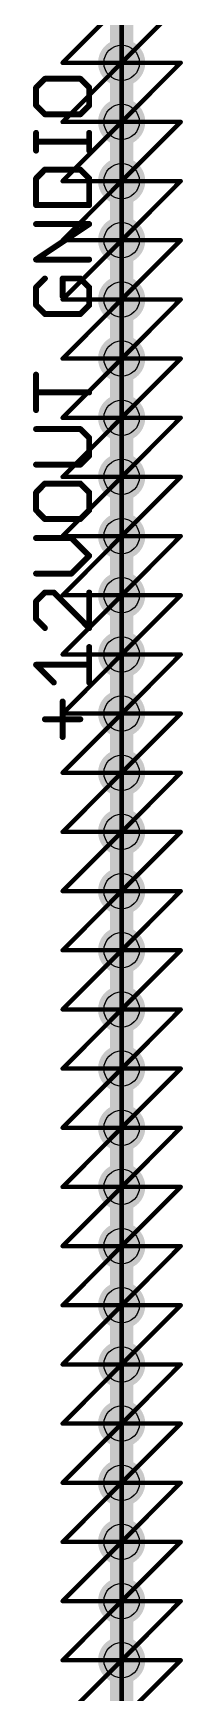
# Model space of a CAD drawing. Extents: x -1 to 118, y -20 to 95.
# Drawn here: x 50.29 to 52.87, y 30.68 to 59.18 of the extents above; entities that cross this region are included whole.
import ezdxf

# ---------------------------------------------------------------- set-up
doc = ezdxf.new("R2010")
doc.units = 0
for name, color, linetype in [('144', 253, 'CONTINUOUS'), ('20', 7, 'CONTINUOUS'), ('21', 253, 'CONTINUOUS'), ('49', 253, 'CONTINUOUS')]:
    doc.layers.add(name, color=color, linetype=linetype)

msp = doc.modelspace()

# ---------------------------------------------------------------- linework, layer by layer
at = {"layer": '144', "const_width": 0.0762}
for points in [[(51.816, 59.69), (50.8, 58.674)], [(52.832, 59.69), (51.816, 58.674)], [(51.816, 58.674), (51.816, 59.69)], [(51.816, 57.658), (51.816, 59.69)], [(51.816, 58.674), (50.8, 57.658)], [(50.8, 58.674), (52.832, 58.674)], [(51.816, 57.658), (51.816, 58.674)], [(52.832, 58.674), (51.816, 57.658)], [(51.816, 57.658), (50.8, 56.642)], [(50.8, 57.658), (51.816, 57.658)], [(51.816, 57.658), (52.832, 57.658)], [(52.832, 57.658), (51.816, 56.642)], [(51.816, 56.642), (51.816, 57.658)], [(51.816, 56.642), (50.8, 55.626)], [(50.8, 56.642), (51.816, 56.642)], [(51.816, 56.642), (52.832, 56.642)], [(52.832, 56.642), (51.816, 55.626)], [(51.816, 55.626), (51.816, 56.642)], [(51.816, 55.626), (50.8, 54.61)], [(50.8, 55.626), (51.816, 55.626)], [(51.816, 55.626), (52.832, 55.626)], [(52.832, 55.626), (51.816, 54.61)], [(51.816, 54.61), (51.816, 55.626)], [(51.816, 54.61), (50.8, 53.594)], [(50.8, 54.61), (51.816, 54.61)], [(51.816, 54.61), (52.832, 54.61)], [(52.832, 54.61), (51.816, 53.594)], [(51.816, 53.594), (51.816, 54.61)], [(51.816, 53.594), (50.8, 52.578)], [(50.8, 53.594), (51.816, 53.594)], [(51.816, 53.594), (52.832, 53.594)], [(52.832, 53.594), (51.816, 52.578)], [(51.816, 52.578), (51.816, 53.594)], [(51.816, 52.578), (50.8, 51.562)], [(50.8, 52.578), (51.816, 52.578)], [(51.816, 52.578), (52.832, 52.578)], [(52.832, 52.578), (51.816, 51.562)], [(51.816, 51.562), (51.816, 52.578)], [(51.816, 51.562), (50.8, 50.546)], [(50.8, 51.562), (51.816, 51.562)], [(51.816, 51.562), (52.832, 51.562)], [(52.832, 51.562), (51.816, 50.546)], [(51.816, 50.546), (51.816, 51.562)], [(51.816, 50.546), (50.8, 49.53)], [(50.8, 50.546), (51.816, 50.546)], [(51.816, 50.546), (52.832, 50.546)], [(52.832, 50.546), (51.816, 49.53)], [(51.816, 49.53), (51.816, 50.546)], [(51.816, 49.53), (50.8, 48.514)], [(50.8, 49.53), (51.816, 49.53)], [(51.816, 49.53), (52.832, 49.53)], [(52.832, 49.53), (51.816, 48.514)], [(51.816, 48.514), (51.816, 49.53)], [(50.8, 48.514), (51.816, 48.514)], [(51.816, 48.514), (50.8, 47.498)], [(51.816, 48.514), (52.832, 48.514)], [(52.832, 48.514), (51.816, 47.498)], [(51.816, 47.498), (51.816, 48.514)], [(50.8, 47.498), (51.816, 47.498)], [(51.816, 47.498), (50.8, 46.482)], [(51.816, 47.498), (52.832, 47.498)], [(52.832, 47.498), (51.816, 46.482)], [(51.816, 46.482), (51.816, 47.498)], [(51.816, 45.466), (51.816, 47.498)], [(51.816, 46.482), (50.8, 45.466)], [(50.8, 46.482), (52.832, 46.482)], [(51.816, 45.466), (51.816, 46.482)], [(52.832, 46.482), (51.816, 45.466)], [(51.816, 45.466), (50.8, 44.45)], [(50.8, 45.466), (51.816, 45.466)], [(51.816, 45.466), (52.832, 45.466)], [(52.832, 45.466), (51.816, 44.45)], [(51.816, 44.45), (51.816, 45.466)], [(51.816, 44.45), (50.8, 43.434)], [(50.8, 44.45), (51.816, 44.45)], [(51.816, 44.45), (52.832, 44.45)], [(52.832, 44.45), (51.816, 43.434)], [(51.816, 43.434), (51.816, 44.45)], [(51.816, 43.434), (50.8, 42.418)], [(50.8, 43.434), (51.816, 43.434)], [(51.816, 43.434), (52.832, 43.434)], [(52.832, 43.434), (51.816, 42.418)], [(51.816, 42.418), (51.816, 43.434)], [(51.816, 42.418), (50.8, 41.402)], [(50.8, 42.418), (51.816, 42.418)], [(51.816, 42.418), (52.832, 42.418)], [(52.832, 42.418), (51.816, 41.402)], [(51.816, 41.402), (51.816, 42.418)], [(51.816, 41.402), (50.8, 40.386)], [(50.8, 41.402), (51.816, 41.402)], [(51.816, 41.402), (52.832, 41.402)], [(52.832, 41.402), (51.816, 40.386)], [(51.816, 40.386), (51.816, 41.402)], [(51.816, 40.386), (50.8, 39.37)], [(50.8, 40.386), (51.816, 40.386)], [(51.816, 40.386), (52.832, 40.386)], [(52.832, 40.386), (51.816, 39.37)], [(51.816, 39.37), (51.816, 40.386)], [(51.816, 39.37), (50.8, 38.354)], [(50.8, 39.37), (51.816, 39.37)], [(51.816, 39.37), (52.832, 39.37)], [(52.832, 39.37), (51.816, 38.354)], [(51.816, 38.354), (51.816, 39.37)], [(51.816, 38.354), (50.8, 37.338)], [(50.8, 38.354), (51.816, 38.354)], [(51.816, 38.354), (52.832, 38.354)], [(52.832, 38.354), (51.816, 37.338)], [(51.816, 37.338), (51.816, 38.354)], [(51.816, 37.338), (50.8, 36.322)], [(50.8, 37.338), (51.816, 37.338)], [(51.816, 37.338), (52.832, 37.338)], [(52.832, 37.338), (51.816, 36.322)], [(51.816, 36.322), (51.816, 37.338)], [(50.8, 36.322), (51.816, 36.322)], [(51.816, 36.322), (50.8, 35.306)], [(51.816, 36.322), (52.832, 36.322)], [(52.832, 36.322), (51.816, 35.306)], [(51.816, 35.306), (51.816, 36.322)], [(50.8, 35.306), (51.816, 35.306)], [(51.816, 35.306), (50.8, 34.29)], [(51.816, 35.306), (52.832, 35.306)], [(52.832, 35.306), (51.816, 34.29)], [(51.816, 34.29), (51.816, 35.306)], [(51.816, 33.274), (51.816, 35.306)], [(51.816, 34.29), (50.8, 33.274)], [(50.8, 34.29), (52.832, 34.29)], [(51.816, 33.274), (51.816, 34.29)], [(52.832, 34.29), (51.816, 33.274)], [(51.816, 33.274), (50.8, 32.258)], [(50.8, 33.274), (51.816, 33.274)], [(51.816, 33.274), (52.832, 33.274)], [(52.832, 33.274), (51.816, 32.258)], [(51.816, 32.258), (51.816, 33.274)], [(51.816, 32.258), (50.8, 31.242)], [(50.8, 32.258), (51.816, 32.258)], [(51.816, 32.258), (52.832, 32.258)], [(52.832, 32.258), (51.816, 31.242)], [(51.816, 31.242), (51.816, 32.258)], [(51.816, 31.242), (50.8, 30.226)], [(50.8, 31.242), (51.816, 31.242)], [(51.816, 31.242), (52.832, 31.242)], [(52.832, 31.242), (51.816, 30.226)], [(51.816, 30.226), (51.816, 31.242)]]:
    msp.add_lwpolyline(points, dxfattribs=at)
at = {"layer": '144', "const_width": 0.0381}
for points in [[(50.8, 58.693, 1), (50.8, 58.6549)], [(51.8351, 58.674, 1), (51.797, 58.674)], [(51.8295, 58.6605, 1), (51.8025, 58.6875)], [(52.8455, 58.6605, 1), (52.8185, 58.6875)], [(52.832, 58.6549, 1), (52.832, 58.693)], [(50.7865, 58.6875, 1), (50.8135, 58.6605)], [(51.8025, 58.6875, 1), (51.8295, 58.6605)], [(51.797, 58.674, 1), (51.8351, 58.674)], [(50.8, 57.6771, 1), (50.8, 57.639)], [(50.7865, 57.6715, 1), (50.8135, 57.6445)], [(51.816, 57.6771, 1), (51.816, 57.639)], [(51.8351, 57.658, 1), (51.797, 57.658)], [(51.8025, 57.6715, 1), (51.8295, 57.6445)], [(51.797, 57.658, 1), (51.8351, 57.658)], [(51.797, 57.658, 1), (51.8351, 57.658)], [(51.8295, 57.6445, 1), (51.8025, 57.6715)], [(51.816, 57.639, 1), (51.816, 57.6771)], [(52.8455, 57.6445, 1), (52.8185, 57.6715)], [(52.832, 57.639, 1), (52.832, 57.6771)], [(50.8, 56.6611, 1), (50.8, 56.623)], [(50.7865, 56.6555, 1), (50.8135, 56.6285)], [(51.816, 56.6611, 1), (51.816, 56.623)], [(51.8351, 56.642, 1), (51.797, 56.642)], [(51.8025, 56.6555, 1), (51.8295, 56.6285)], [(51.797, 56.642, 1), (51.8351, 56.642)], [(51.8295, 56.6285, 1), (51.8025, 56.6555)], [(51.816, 56.623, 1), (51.816, 56.6611)], [(52.8455, 56.6285, 1), (52.8185, 56.6555)], [(52.832, 56.623, 1), (52.832, 56.6611)], [(50.8, 55.6451, 1), (50.8, 55.607)], [(50.7865, 55.6395, 1), (50.8135, 55.6125)], [(51.816, 55.6451, 1), (51.816, 55.607)], [(51.8351, 55.626, 1), (51.797, 55.626)], [(51.8025, 55.6395, 1), (51.8295, 55.6125)], [(51.797, 55.626, 1), (51.8351, 55.626)], [(51.8295, 55.6125, 1), (51.8025, 55.6395)], [(51.816, 55.607, 1), (51.816, 55.6451)], [(52.8455, 55.6125, 1), (52.8185, 55.6395)], [(52.832, 55.607, 1), (52.832, 55.6451)], [(50.8, 54.629, 1), (50.8, 54.5909)], [(50.7865, 54.6235, 1), (50.8135, 54.5965)], [(51.8351, 54.61, 1), (51.797, 54.61)], [(51.816, 54.629, 1), (51.816, 54.5909)], [(51.8025, 54.6235, 1), (51.8295, 54.5965)], [(51.797, 54.61, 1), (51.8351, 54.61)], [(51.8295, 54.5965, 1), (51.8025, 54.6235)], [(51.816, 54.5909, 1), (51.816, 54.629)], [(52.8455, 54.5965, 1), (52.8185, 54.6235)], [(52.832, 54.5909, 1), (52.832, 54.629)], [(50.8, 53.6131, 1), (50.8, 53.575)], [(50.7865, 53.6075, 1), (50.8135, 53.5805)], [(51.816, 53.6131, 1), (51.816, 53.575)], [(51.8351, 53.594, 1), (51.797, 53.594)], [(51.8025, 53.6075, 1), (51.8295, 53.5805)], [(51.797, 53.594, 1), (51.8351, 53.594)], [(51.8295, 53.5805, 1), (51.8025, 53.6075)], [(51.816, 53.575, 1), (51.816, 53.6131)], [(52.8455, 53.5805, 1), (52.8185, 53.6075)], [(52.832, 53.575, 1), (52.832, 53.6131)], [(50.8, 52.5971, 1), (50.8, 52.559)], [(50.7865, 52.5915, 1), (50.8135, 52.5645)], [(51.816, 52.5971, 1), (51.816, 52.559)], [(51.8351, 52.578, 1), (51.797, 52.578)], [(51.8025, 52.5915, 1), (51.8295, 52.5645)], [(51.797, 52.578, 1), (51.8351, 52.578)], [(51.8295, 52.5645, 1), (51.8025, 52.5915)], [(51.816, 52.559, 1), (51.816, 52.5971)], [(52.8455, 52.5645, 1), (52.8185, 52.5915)], [(52.832, 52.559, 1), (52.832, 52.5971)], [(50.8, 51.5811, 1), (50.8, 51.543)], [(50.7865, 51.5755, 1), (50.8135, 51.5485)], [(51.816, 51.5811, 1), (51.816, 51.543)], [(51.8351, 51.562, 1), (51.797, 51.562)], [(51.8025, 51.5755, 1), (51.8295, 51.5485)], [(51.8295, 51.5485, 1), (51.8025, 51.5755)], [(51.816, 51.543, 1), (51.816, 51.5811)], [(52.8455, 51.5485, 1), (52.8185, 51.5755)], [(52.832, 51.543, 1), (52.832, 51.5811)], [(51.797, 51.562, 1), (51.8351, 51.562)], [(50.8, 50.565, 1), (50.8, 50.5269)], [(50.7865, 50.5595, 1), (50.8135, 50.5325)], [(51.8351, 50.546, 1), (51.797, 50.546)], [(51.816, 50.565, 1), (51.816, 50.5269)], [(51.8025, 50.5595, 1), (51.8295, 50.5325)], [(51.797, 50.546, 1), (51.8351, 50.546)], [(51.8295, 50.5325, 1), (51.8025, 50.5595)], [(51.816, 50.5269, 1), (51.816, 50.565)], [(52.8455, 50.5325, 1), (52.8185, 50.5595)], [(52.832, 50.5269, 1), (52.832, 50.565)], [(50.8, 49.5491, 1), (50.8, 49.511)], [(50.7865, 49.5435, 1), (50.8135, 49.5165)], [(51.816, 49.5491, 1), (51.816, 49.511)], [(51.8351, 49.53, 1), (51.797, 49.53)], [(51.8025, 49.5435, 1), (51.8295, 49.5165)], [(51.797, 49.53, 1), (51.8351, 49.53)], [(51.8295, 49.5165, 1), (51.8025, 49.5435)], [(51.816, 49.511, 1), (51.816, 49.5491)], [(52.8455, 49.5165, 1), (52.8185, 49.5435)], [(52.832, 49.511, 1), (52.832, 49.5491)], [(50.8, 48.5331, 1), (50.8, 48.495)], [(50.7865, 48.5275, 1), (50.8135, 48.5005)], [(51.816, 48.5331, 1), (51.816, 48.495)], [(51.8351, 48.514, 1), (51.797, 48.514)], [(51.8025, 48.5275, 1), (51.8295, 48.5005)], [(51.797, 48.514, 1), (51.8351, 48.514)], [(51.8295, 48.5005, 1), (51.8025, 48.5275)], [(51.816, 48.495, 1), (51.816, 48.5331)], [(52.8455, 48.5005, 1), (52.8185, 48.5275)], [(52.832, 48.495, 1), (52.832, 48.5331)], [(50.8, 47.5171, 1), (50.8, 47.479)], [(50.7865, 47.5115, 1), (50.8135, 47.4845)], [(51.816, 47.5171, 1), (51.816, 47.479)], [(51.8351, 47.498, 1), (51.797, 47.498)], [(51.8351, 47.498, 1), (51.797, 47.498)], [(51.8025, 47.5115, 1), (51.8295, 47.4845)], [(51.797, 47.498, 1), (51.8351, 47.498)], [(51.8295, 47.4845, 1), (51.8025, 47.5115)], [(51.816, 47.479, 1), (51.816, 47.5171)], [(52.8455, 47.4845, 1), (52.8185, 47.5115)], [(52.832, 47.479, 1), (52.832, 47.5171)], [(50.8, 46.501, 1), (50.8, 46.4629)], [(50.7865, 46.4955, 1), (50.8135, 46.4685)], [(51.8351, 46.482, 1), (51.797, 46.482)], [(51.8025, 46.4955, 1), (51.8295, 46.4685)], [(51.797, 46.482, 1), (51.8351, 46.482)], [(51.8295, 46.4685, 1), (51.8025, 46.4955)], [(52.8455, 46.4685, 1), (52.8185, 46.4955)], [(52.832, 46.4629, 1), (52.832, 46.501)], [(50.8, 45.4851, 1), (50.8, 45.447)], [(50.7865, 45.4795, 1), (50.8135, 45.4525)], [(51.816, 45.4851, 1), (51.816, 45.447)], [(51.8351, 45.466, 1), (51.797, 45.466)], [(51.8025, 45.4795, 1), (51.8295, 45.4525)], [(51.797, 45.466, 1), (51.8351, 45.466)], [(51.797, 45.466, 1), (51.8351, 45.466)], [(51.8295, 45.4525, 1), (51.8025, 45.4795)], [(51.816, 45.447, 1), (51.816, 45.4851)], [(52.8455, 45.4525, 1), (52.8185, 45.4795)], [(52.832, 45.447, 1), (52.832, 45.4851)], [(50.8, 44.4691, 1), (50.8, 44.431)], [(50.7865, 44.4635, 1), (50.8135, 44.4365)], [(51.816, 44.4691, 1), (51.816, 44.431)], [(51.8351, 44.45, 1), (51.797, 44.45)], [(51.8025, 44.4635, 1), (51.8295, 44.4365)], [(51.797, 44.45, 1), (51.8351, 44.45)], [(51.8295, 44.4365, 1), (51.8025, 44.4635)], [(51.816, 44.431, 1), (51.816, 44.4691)], [(52.8455, 44.4365, 1), (52.8185, 44.4635)], [(52.832, 44.431, 1), (52.832, 44.4691)], [(50.8, 43.4531, 1), (50.8, 43.415)], [(50.7865, 43.4475, 1), (50.8135, 43.4205)], [(51.816, 43.4531, 1), (51.816, 43.415)], [(51.8351, 43.434, 1), (51.797, 43.434)], [(51.8025, 43.4475, 1), (51.8295, 43.4205)], [(51.797, 43.434, 1), (51.8351, 43.434)], [(51.8295, 43.4205, 1), (51.8025, 43.4475)], [(51.816, 43.415, 1), (51.816, 43.4531)], [(52.8455, 43.4205, 1), (52.8185, 43.4475)], [(52.832, 43.415, 1), (52.832, 43.4531)], [(50.8, 42.437, 1), (50.8, 42.3989)], [(50.7865, 42.4315, 1), (50.8135, 42.4045)], [(51.8351, 42.418, 1), (51.797, 42.418)], [(51.816, 42.437, 1), (51.816, 42.3989)], [(51.8025, 42.4315, 1), (51.8295, 42.4045)], [(51.797, 42.418, 1), (51.8351, 42.418)], [(51.8295, 42.4045, 1), (51.8025, 42.4315)], [(51.816, 42.3989, 1), (51.816, 42.437)], [(52.8455, 42.4045, 1), (52.8185, 42.4315)], [(52.832, 42.3989, 1), (52.832, 42.437)], [(50.8, 41.4211, 1), (50.8, 41.383)], [(50.7865, 41.4155, 1), (50.8135, 41.3885)], [(51.816, 41.4211, 1), (51.816, 41.383)], [(51.8351, 41.402, 1), (51.797, 41.402)], [(51.8025, 41.4155, 1), (51.8295, 41.3885)], [(51.797, 41.402, 1), (51.8351, 41.402)], [(51.8295, 41.3885, 1), (51.8025, 41.4155)], [(51.816, 41.383, 1), (51.816, 41.4211)], [(52.8455, 41.3885, 1), (52.8185, 41.4155)], [(52.832, 41.383, 1), (52.832, 41.4211)], [(50.8, 40.4051, 1), (50.8, 40.367)], [(50.7865, 40.3995, 1), (50.8135, 40.3725)], [(51.816, 40.4051, 1), (51.816, 40.367)], [(51.8351, 40.386, 1), (51.797, 40.386)], [(51.8025, 40.3995, 1), (51.8295, 40.3725)], [(51.797, 40.386, 1), (51.8351, 40.386)], [(51.8295, 40.3725, 1), (51.8025, 40.3995)], [(51.816, 40.367, 1), (51.816, 40.4051)], [(52.8455, 40.3725, 1), (52.8185, 40.3995)], [(52.832, 40.367, 1), (52.832, 40.4051)], [(50.8, 39.3891, 1), (50.8, 39.351)], [(50.7865, 39.3835, 1), (50.8135, 39.3565)], [(51.816, 39.3891, 1), (51.816, 39.351)], [(51.8351, 39.37, 1), (51.797, 39.37)], [(51.8025, 39.3835, 1), (51.8295, 39.3565)], [(51.797, 39.37, 1), (51.8351, 39.37)], [(51.8295, 39.3565, 1), (51.8025, 39.3835)], [(51.816, 39.351, 1), (51.816, 39.3891)], [(52.8455, 39.3565, 1), (52.8185, 39.3835)], [(52.832, 39.351, 1), (52.832, 39.3891)], [(50.8, 38.373, 1), (50.8, 38.3349)], [(50.7865, 38.3675, 1), (50.8135, 38.3405)], [(51.8351, 38.354, 1), (51.797, 38.354)], [(51.816, 38.373, 1), (51.816, 38.3349)], [(51.8025, 38.3675, 1), (51.8295, 38.3405)], [(51.797, 38.354, 1), (51.8351, 38.354)], [(51.8295, 38.3405, 1), (51.8025, 38.3675)], [(51.816, 38.3349, 1), (51.816, 38.373)], [(52.8455, 38.3405, 1), (52.8185, 38.3675)], [(52.832, 38.3349, 1), (52.832, 38.373)], [(50.8, 37.3571, 1), (50.8, 37.319)], [(50.7865, 37.3515, 1), (50.8135, 37.3245)], [(51.816, 37.3571, 1), (51.816, 37.319)], [(51.8351, 37.338, 1), (51.797, 37.338)], [(51.8025, 37.3515, 1), (51.8295, 37.3245)], [(51.797, 37.338, 1), (51.8351, 37.338)], [(51.8295, 37.3245, 1), (51.8025, 37.3515)], [(51.816, 37.319, 1), (51.816, 37.3571)], [(52.8455, 37.3245, 1), (52.8185, 37.3515)], [(52.832, 37.319, 1), (52.832, 37.3571)], [(50.8, 36.3411, 1), (50.8, 36.303)], [(50.7865, 36.3355, 1), (50.8135, 36.3085)], [(51.816, 36.3411, 1), (51.816, 36.303)], [(51.8351, 36.322, 1), (51.797, 36.322)], [(51.8025, 36.3355, 1), (51.8295, 36.3085)], [(51.797, 36.322, 1), (51.8351, 36.322)], [(51.8295, 36.3085, 1), (51.8025, 36.3355)], [(51.816, 36.303, 1), (51.816, 36.3411)], [(52.8455, 36.3085, 1), (52.8185, 36.3355)], [(52.832, 36.303, 1), (52.832, 36.3411)], [(50.8, 35.3251, 1), (50.8, 35.287)], [(50.7865, 35.3195, 1), (50.8135, 35.2925)], [(51.816, 35.3251, 1), (51.816, 35.287)], [(51.8351, 35.306, 1), (51.797, 35.306)], [(51.8351, 35.306, 1), (51.797, 35.306)], [(51.8025, 35.3195, 1), (51.8295, 35.2925)], [(51.8295, 35.2925, 1), (51.8025, 35.3195)], [(51.816, 35.287, 1), (51.816, 35.3251)], [(52.8455, 35.2925, 1), (52.8185, 35.3195)], [(52.832, 35.287, 1), (52.832, 35.3251)], [(51.797, 35.306, 1), (51.8351, 35.306)], [(50.8, 34.309, 1), (50.8, 34.2709)], [(50.7865, 34.3035, 1), (50.8135, 34.2765)], [(51.8351, 34.29, 1), (51.797, 34.29)], [(51.8025, 34.3035, 1), (51.8295, 34.2765)], [(51.797, 34.29, 1), (51.8351, 34.29)], [(51.8295, 34.2765, 1), (51.8025, 34.3035)], [(52.8455, 34.2765, 1), (52.8185, 34.3035)], [(52.832, 34.2709, 1), (52.832, 34.309)], [(50.8, 33.2931, 1), (50.8, 33.255)], [(50.7865, 33.2875, 1), (50.8135, 33.2605)], [(51.816, 33.2931, 1), (51.816, 33.255)], [(51.8351, 33.274, 1), (51.797, 33.274)], [(51.8025, 33.2875, 1), (51.8295, 33.2605)], [(51.797, 33.274, 1), (51.8351, 33.274)], [(51.797, 33.274, 1), (51.8351, 33.274)], [(51.8295, 33.2605, 1), (51.8025, 33.2875)], [(51.816, 33.255, 1), (51.816, 33.2931)], [(52.8455, 33.2605, 1), (52.8185, 33.2875)], [(52.832, 33.255, 1), (52.832, 33.2931)], [(50.8, 32.2771, 1), (50.8, 32.239)], [(50.7865, 32.2715, 1), (50.8135, 32.2445)], [(51.816, 32.2771, 1), (51.816, 32.239)], [(51.8351, 32.258, 1), (51.797, 32.258)], [(51.8025, 32.2715, 1), (51.8295, 32.2445)], [(51.797, 32.258, 1), (51.8351, 32.258)], [(51.8295, 32.2445, 1), (51.8025, 32.2715)], [(51.816, 32.239, 1), (51.816, 32.2771)], [(52.8455, 32.2445, 1), (52.8185, 32.2715)], [(52.832, 32.239, 1), (52.832, 32.2771)], [(50.8, 31.2611, 1), (50.8, 31.223)], [(50.7865, 31.2555, 1), (50.8135, 31.2285)], [(51.816, 31.2611, 1), (51.816, 31.223)], [(51.8351, 31.242, 1), (51.797, 31.242)], [(51.8025, 31.2555, 1), (51.8295, 31.2285)], [(51.797, 31.242, 1), (51.8351, 31.242)], [(51.8295, 31.2285, 1), (51.8025, 31.2555)], [(51.816, 31.223, 1), (51.816, 31.2611)], [(52.8455, 31.2285, 1), (52.8185, 31.2555)], [(52.832, 31.223, 1), (52.832, 31.2611)]]:
    msp.add_lwpolyline(points, format="xyb", dxfattribs=at)
at = {"layer": '20'}
for centre in [(51.816, 58.674), (51.816, 57.658), (51.816, 56.642), (51.816, 55.626), (51.816, 54.61), (51.816, 53.594), (51.816, 52.578), (51.816, 51.562), (51.816, 50.546), (51.816, 49.53), (51.816, 48.514), (51.816, 47.498), (51.816, 46.482), (51.816, 45.466), (51.816, 44.45), (51.816, 43.434), (51.816, 42.418), (51.816, 41.402), (51.816, 40.386), (51.816, 39.37), (51.816, 38.354), (51.816, 37.338), (51.816, 36.322), (51.816, 35.306), (51.816, 34.29), (51.816, 33.274), (51.816, 32.258), (51.816, 31.242)]:
    msp.add_circle(centre, 0.3048, dxfattribs=at)
at = {"layer": '21', "const_width": 0.1016}
for points in [[(50.4946, 58.3993), (50.3421, 58.2467)], [(51.1047, 58.3993), (50.4946, 58.3993)], [(51.2572, 58.2467), (51.1047, 58.3993)], [(50.3421, 58.2467), (50.3421, 57.9417)], [(51.2572, 57.9417), (51.2572, 58.2467)], [(50.3421, 57.9417), (50.4946, 57.7892)], [(51.1047, 57.7892), (51.2572, 57.9417)], [(50.4946, 57.7892), (51.1047, 57.7892)], [(50.3421, 57.1656), (50.3421, 57.4706)], [(51.2572, 57.3181), (50.3421, 57.3181)], [(51.2572, 57.1656), (51.2572, 57.4706)], [(50.4946, 56.8402), (50.3421, 56.6876)], [(50.3421, 56.6876), (50.3421, 56.2301)], [(51.1047, 56.8402), (50.4946, 56.8402)], [(51.2572, 56.6876), (51.1047, 56.8402)], [(51.2572, 56.2301), (51.2572, 56.6876)], [(50.3421, 56.2301), (51.2572, 56.2301)], [(50.3421, 55.2946), (51.2572, 55.9047)], [(51.2572, 55.9047), (50.3421, 55.9047)], [(51.2572, 55.2946), (50.3421, 55.2946)], [(50.4946, 54.9692), (50.3421, 54.8166)], [(51.1047, 54.9692), (50.7997, 54.9692)], [(50.7997, 54.9692), (50.7997, 54.6641)], [(51.2572, 54.8166), (51.1047, 54.9692)], [(50.3421, 54.8166), (50.3421, 54.5116)], [(51.2572, 54.5116), (51.2572, 54.8166)], [(50.3421, 54.5116), (50.4946, 54.3591)], [(51.1047, 54.3591), (51.2572, 54.5116)], [(50.4946, 54.3591), (51.1047, 54.3591)], [(50.3421, 52.7092), (50.3421, 53.3193)], [(51.2572, 53.0142), (50.3421, 53.0142)], [(51.1047, 52.3838), (50.3421, 52.3838)], [(51.2572, 52.2312), (51.1047, 52.3838)], [(51.2572, 51.9262), (51.2572, 52.2312)], [(51.1047, 51.7737), (51.2572, 51.9262)], [(50.3421, 51.7737), (51.1047, 51.7737)], [(50.4946, 51.4483), (50.3421, 51.2957)], [(50.3421, 51.2957), (50.3421, 50.9907)], [(51.1047, 51.4483), (50.4946, 51.4483)], [(51.2572, 51.2957), (51.1047, 51.4483)], [(51.2572, 50.9907), (51.2572, 51.2957)], [(50.3421, 50.9907), (50.4946, 50.8382)], [(51.1047, 50.8382), (51.2572, 50.9907)], [(50.4946, 50.8382), (51.1047, 50.8382)], [(50.9522, 50.5128), (50.3421, 50.5128)], [(51.2572, 50.2077), (50.9522, 50.5128)], [(50.9522, 49.9027), (51.2572, 50.2077)], [(50.3421, 49.9027), (50.9522, 49.9027)], [(50.4946, 49.5773), (50.3421, 49.4247)], [(50.6471, 49.5773), (50.4946, 49.5773)], [(51.2572, 48.9672), (50.6471, 49.5773)], [(51.2572, 49.5773), (51.2572, 48.9672)], [(50.3421, 49.4247), (50.3421, 49.1197)], [(50.3421, 49.1197), (50.4946, 48.9672)], [(51.2572, 48.0317), (51.2572, 48.6418)], [(50.6471, 48.0317), (50.3421, 48.3367)], [(50.3421, 48.3367), (51.2572, 48.3367)], [(50.7997, 47.0962), (50.7997, 47.7063)], [(50.4946, 47.4012), (51.1047, 47.4012)]]:
    msp.add_lwpolyline(points, dxfattribs=at)
at = {"layer": '21', "const_width": 0.0508}
for points in [[(50.4946, 58.4247, 1), (50.4946, 58.3739)], [(50.5126, 58.3813, 1), (50.4766, 58.4173)], [(51.1227, 58.4173, 1), (51.0867, 58.3813)], [(51.1047, 58.3739, 1), (51.1047, 58.4247)], [(50.3241, 58.2647, 1), (50.3601, 58.2287)], [(50.3675, 58.2467, 1), (50.3167, 58.2467)], [(51.2826, 58.2467, 1), (51.2318, 58.2467)], [(51.2392, 58.2287, 1), (51.2752, 58.2647)], [(50.3601, 57.9597, 1), (50.3241, 57.9237)], [(50.3167, 57.9417, 1), (50.3675, 57.9417)], [(51.2318, 57.9417, 1), (51.2826, 57.9417)], [(51.2752, 57.9237, 1), (51.2392, 57.9597)], [(50.4946, 57.8146, 1), (50.4946, 57.7638)], [(50.4766, 57.7712, 1), (50.5126, 57.8072)], [(51.0867, 57.8072, 1), (51.1227, 57.7712)], [(51.1047, 57.7638, 1), (51.1047, 57.8146)], [(50.3675, 57.4706, 1), (50.3167, 57.4706)], [(50.3421, 57.3435, 1), (50.3421, 57.2927)], [(51.2826, 57.4706, 1), (51.2318, 57.4706)], [(51.2572, 57.2927, 1), (51.2572, 57.3435)], [(50.3167, 57.1656, 1), (50.3675, 57.1656)], [(51.2318, 57.1656, 1), (51.2826, 57.1656)], [(50.3241, 56.7056, 1), (50.3601, 56.6696)], [(50.3675, 56.6876, 1), (50.3167, 56.6876)], [(50.4946, 56.8656, 1), (50.4946, 56.8148)], [(50.5126, 56.8222, 1), (50.4766, 56.8582)], [(51.1227, 56.8582, 1), (51.0867, 56.8222)], [(51.1047, 56.8148, 1), (51.1047, 56.8656)], [(51.2826, 56.6876, 1), (51.2318, 56.6876)], [(51.2392, 56.6696, 1), (51.2752, 56.7056)], [(50.3421, 56.2555, 1), (50.3421, 56.2047)], [(50.3167, 56.2301, 1), (50.3675, 56.2301)], [(51.2318, 56.2301, 1), (51.2826, 56.2301)], [(51.2572, 56.2047, 1), (51.2572, 56.2555)], [(50.3421, 55.9301, 1), (50.3421, 55.8793)], [(51.2713, 55.8836, 1), (51.2431, 55.9258)], [(51.2572, 55.8793, 1), (51.2572, 55.9301)], [(50.3421, 55.32, 1), (50.3421, 55.2692)], [(50.328, 55.3157, 1), (50.3562, 55.2735)], [(51.2572, 55.2692, 1), (51.2572, 55.32)], [(50.5126, 54.9512, 1), (50.4766, 54.9872)], [(50.7997, 54.9946, 1), (50.7997, 54.9438)], [(50.8251, 54.9692, 1), (50.7743, 54.9692)], [(51.1227, 54.9872, 1), (51.0867, 54.9512)], [(51.1047, 54.9438, 1), (51.1047, 54.9946)], [(50.3241, 54.8346, 1), (50.3601, 54.7986)], [(50.3675, 54.8166, 1), (50.3167, 54.8166)], [(51.2826, 54.8166, 1), (51.2318, 54.8166)], [(51.2392, 54.7986, 1), (51.2752, 54.8346)], [(50.3601, 54.5296, 1), (50.3241, 54.4936)], [(50.3167, 54.5116, 1), (50.3675, 54.5116)], [(50.7743, 54.6641, 1), (50.8251, 54.6641)], [(51.2318, 54.5116, 1), (51.2826, 54.5116)], [(51.2752, 54.4936, 1), (51.2392, 54.5296)], [(50.4946, 54.3845, 1), (50.4946, 54.3337)], [(50.4766, 54.3411, 1), (50.5126, 54.3771)], [(51.0867, 54.3771, 1), (51.1227, 54.3411)], [(51.1047, 54.3337, 1), (51.1047, 54.3845)], [(50.3675, 53.3193, 1), (50.3167, 53.3193)], [(50.3421, 53.0396, 1), (50.3421, 52.9888)], [(51.2572, 52.9888, 1), (51.2572, 53.0396)], [(50.3167, 52.7092, 1), (50.3675, 52.7092)], [(50.3421, 52.4092, 1), (50.3421, 52.3584)], [(51.1227, 52.4018, 1), (51.0867, 52.3658)], [(51.1047, 52.3584, 1), (51.1047, 52.4092)], [(51.2826, 52.2312, 1), (51.2318, 52.2312)], [(51.2392, 52.2132, 1), (51.2752, 52.2492)], [(51.2318, 51.9262, 1), (51.2826, 51.9262)], [(51.2752, 51.9082, 1), (51.2392, 51.9442)], [(50.3421, 51.7991, 1), (50.3421, 51.7483)], [(51.0867, 51.7917, 1), (51.1227, 51.7557)], [(51.1047, 51.7483, 1), (51.1047, 51.7991)], [(50.3241, 51.3137, 1), (50.3601, 51.2777)], [(50.3675, 51.2957, 1), (50.3167, 51.2957)], [(50.4946, 51.4737, 1), (50.4946, 51.4229)], [(50.5126, 51.4303, 1), (50.4766, 51.4663)], [(51.1227, 51.4663, 1), (51.0867, 51.4303)], [(51.1047, 51.4229, 1), (51.1047, 51.4737)], [(51.2826, 51.2957, 1), (51.2318, 51.2957)], [(51.2392, 51.2777, 1), (51.2752, 51.3137)], [(50.3601, 51.0087, 1), (50.3241, 50.9727)], [(50.3167, 50.9907, 1), (50.3675, 50.9907)], [(51.2318, 50.9907, 1), (51.2826, 50.9907)], [(51.2752, 50.9727, 1), (51.2392, 51.0087)], [(50.4946, 50.8636, 1), (50.4946, 50.8128)], [(50.4766, 50.8202, 1), (50.5126, 50.8562)], [(51.0867, 50.8562, 1), (51.1227, 50.8202)], [(51.1047, 50.8128, 1), (51.1047, 50.8636)], [(50.3421, 50.5382, 1), (50.3421, 50.4874)], [(50.9702, 50.5308, 1), (50.9342, 50.4948)], [(50.9522, 50.4874, 1), (50.9522, 50.5382)], [(51.2752, 50.1897, 1), (51.2392, 50.2257)], [(51.2392, 50.1897, 1), (51.2752, 50.2257)], [(50.3421, 49.9281, 1), (50.3421, 49.8773)], [(50.9342, 49.9207, 1), (50.9702, 49.8847)], [(50.9522, 49.8773, 1), (50.9522, 49.9281)], [(50.4946, 49.6027, 1), (50.4946, 49.5519)], [(50.5126, 49.5593, 1), (50.4766, 49.5953)], [(50.6651, 49.5953, 1), (50.6291, 49.5593)], [(50.6471, 49.5519, 1), (50.6471, 49.6027)], [(51.2826, 49.5773, 1), (51.2318, 49.5773)], [(50.3241, 49.4427, 1), (50.3601, 49.4067)], [(50.3675, 49.4247, 1), (50.3167, 49.4247)], [(50.3601, 49.1377, 1), (50.3241, 49.1017)], [(50.3167, 49.1197, 1), (50.3675, 49.1197)], [(50.4766, 48.9492, 1), (50.5126, 48.9852)], [(51.2318, 48.9672, 1), (51.2826, 48.9672)], [(51.2392, 48.9492, 1), (51.2752, 48.9852)], [(51.2826, 48.6418, 1), (51.2318, 48.6418)], [(50.3601, 48.3547, 1), (50.3241, 48.3187)], [(50.3421, 48.3621, 1), (50.3421, 48.3113)], [(51.2572, 48.3113, 1), (51.2572, 48.3621)], [(50.6291, 48.0137, 1), (50.6651, 48.0497)], [(51.2318, 48.0317, 1), (51.2826, 48.0317)], [(50.8251, 47.7063, 1), (50.7743, 47.7063)], [(50.4946, 47.4266, 1), (50.4946, 47.3758)], [(51.1047, 47.3758, 1), (51.1047, 47.4266)], [(50.7743, 47.0962, 1), (50.8251, 47.0962)]]:
    msp.add_lwpolyline(points, format="xyb", dxfattribs=at)
at = {"layer": '29', "const_width": 0.4064}
for points in [[(51.816, 58.4708, 1), (51.816, 58.8772, 1), (51.816, 58.4708)], [(51.816, 57.4548, 1), (51.816, 57.8612, 1), (51.816, 57.4548)], [(51.816, 56.4388, 1), (51.816, 56.8452, 1), (51.816, 56.4388)], [(51.816, 55.4228, 1), (51.816, 55.8292, 1), (51.816, 55.4228)], [(51.816, 54.4068, 1), (51.816, 54.8132, 1), (51.816, 54.4068)], [(51.816, 53.3908, 1), (51.816, 53.7972, 1), (51.816, 53.3908)], [(51.816, 52.3748, 1), (51.816, 52.7812, 1), (51.816, 52.3748)], [(51.816, 51.3588, 1), (51.816, 51.7652, 1), (51.816, 51.3588)], [(51.816, 50.3428, 1), (51.816, 50.7492, 1), (51.816, 50.3428)], [(51.816, 49.3268, 1), (51.816, 49.7332, 1), (51.816, 49.3268)], [(51.816, 48.3108, 1), (51.816, 48.7172, 1), (51.816, 48.3108)], [(51.816, 47.2948, 1), (51.816, 47.7012, 1), (51.816, 47.2948)], [(51.816, 46.2788, 1), (51.816, 46.6852, 1), (51.816, 46.2788)], [(51.816, 45.2628, 1), (51.816, 45.6692, 1), (51.816, 45.2628)], [(51.816, 44.2468, 1), (51.816, 44.6532, 1), (51.816, 44.2468)], [(51.816, 43.2308, 1), (51.816, 43.6372, 1), (51.816, 43.2308)], [(51.816, 42.2148, 1), (51.816, 42.6212, 1), (51.816, 42.2148)], [(51.816, 41.1988, 1), (51.816, 41.6052, 1), (51.816, 41.1988)], [(51.816, 40.1828, 1), (51.816, 40.5892, 1), (51.816, 40.1828)], [(51.816, 39.1668, 1), (51.816, 39.5732, 1), (51.816, 39.1668)], [(51.816, 38.1508, 1), (51.816, 38.5572, 1), (51.816, 38.1508)], [(51.816, 37.1348, 1), (51.816, 37.5412, 1), (51.816, 37.1348)], [(51.816, 36.1188, 1), (51.816, 36.5252, 1), (51.816, 36.1188)], [(51.816, 35.1028, 1), (51.816, 35.5092, 1), (51.816, 35.1028)], [(51.816, 34.0868, 1), (51.816, 34.4932, 1), (51.816, 34.0868)], [(51.816, 33.0708, 1), (51.816, 33.4772, 1), (51.816, 33.0708)], [(51.816, 32.0548, 1), (51.816, 32.4612, 1), (51.816, 32.0548)], [(51.816, 31.0388, 1), (51.816, 31.4452, 1), (51.816, 31.0388)]]:
    msp.add_lwpolyline(points, format="xyb", dxfattribs=at)
at = {"layer": '30', "const_width": 0.4064}
for points in [[(51.816, 58.4708, 1), (51.816, 58.8772, 1), (51.816, 58.4708)], [(51.816, 57.4548, 1), (51.816, 57.8612, 1), (51.816, 57.4548)], [(51.816, 56.4388, 1), (51.816, 56.8452, 1), (51.816, 56.4388)], [(51.816, 55.4228, 1), (51.816, 55.8292, 1), (51.816, 55.4228)], [(51.816, 54.4068, 1), (51.816, 54.8132, 1), (51.816, 54.4068)], [(51.816, 53.3908, 1), (51.816, 53.7972, 1), (51.816, 53.3908)], [(51.816, 52.3748, 1), (51.816, 52.7812, 1), (51.816, 52.3748)], [(51.816, 51.3588, 1), (51.816, 51.7652, 1), (51.816, 51.3588)], [(51.816, 50.3428, 1), (51.816, 50.7492, 1), (51.816, 50.3428)], [(51.816, 49.3268, 1), (51.816, 49.7332, 1), (51.816, 49.3268)], [(51.816, 48.3108, 1), (51.816, 48.7172, 1), (51.816, 48.3108)], [(51.816, 47.2948, 1), (51.816, 47.7012, 1), (51.816, 47.2948)], [(51.816, 46.2788, 1), (51.816, 46.6852, 1), (51.816, 46.2788)], [(51.816, 45.2628, 1), (51.816, 45.6692, 1), (51.816, 45.2628)], [(51.816, 44.2468, 1), (51.816, 44.6532, 1), (51.816, 44.2468)], [(51.816, 43.2308, 1), (51.816, 43.6372, 1), (51.816, 43.2308)], [(51.816, 42.2148, 1), (51.816, 42.6212, 1), (51.816, 42.2148)], [(51.816, 41.1988, 1), (51.816, 41.6052, 1), (51.816, 41.1988)], [(51.816, 40.1828, 1), (51.816, 40.5892, 1), (51.816, 40.1828)], [(51.816, 39.1668, 1), (51.816, 39.5732, 1), (51.816, 39.1668)], [(51.816, 38.1508, 1), (51.816, 38.5572, 1), (51.816, 38.1508)], [(51.816, 37.1348, 1), (51.816, 37.5412, 1), (51.816, 37.1348)], [(51.816, 36.1188, 1), (51.816, 36.5252, 1), (51.816, 36.1188)], [(51.816, 35.1028, 1), (51.816, 35.5092, 1), (51.816, 35.1028)], [(51.816, 34.0868, 1), (51.816, 34.4932, 1), (51.816, 34.0868)], [(51.816, 33.0708, 1), (51.816, 33.4772, 1), (51.816, 33.0708)], [(51.816, 32.0548, 1), (51.816, 32.4612, 1), (51.816, 32.0548)], [(51.816, 31.0388, 1), (51.816, 31.4452, 1), (51.816, 31.0388)]]:
    msp.add_lwpolyline(points, format="xyb", dxfattribs=at)
at = {"layer": '49', "const_width": 0.4064}
msp.add_lwpolyline([(51.816, 74.93), (51.816, 0)], dxfattribs=at)

doc.saveas('drawing.dxf')
